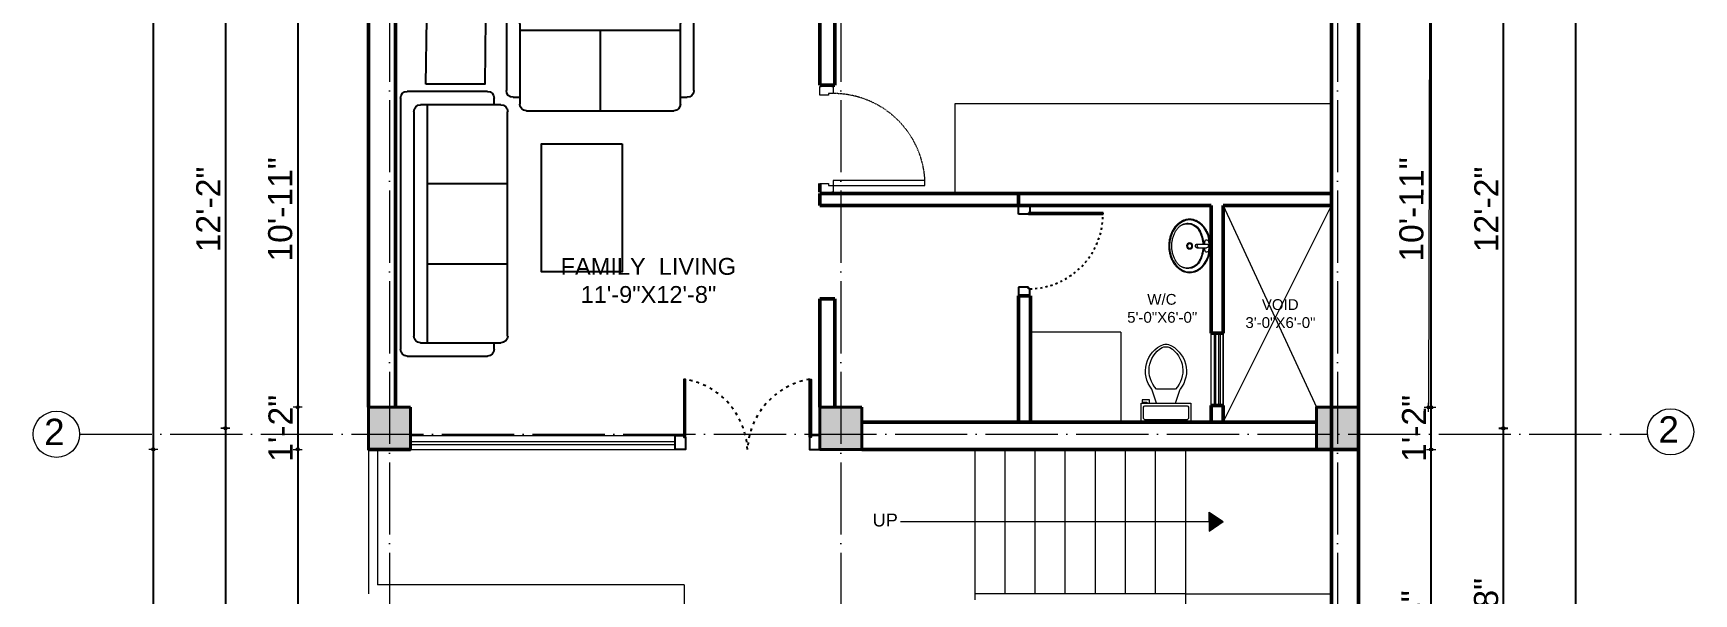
# Model space of a CAD drawing. Header units: inches. Extents: x -71 to 2682309, y -3332 to 801571.
# Drawn here: x 2652204 to 2652755, y 787528 to 787714 of the extents above; entities that cross this region are included whole.
import ezdxf

# ---------------------------------------------------------------- set-up
doc = ezdxf.new("R2010")
doc.units = ezdxf.units.IN
doc.header["$MEASUREMENT"] = 0
doc.header["$PDMODE"] = 99
for name, pattern in [('ACAD_ISO02W100', [15, 12, -3]), ('ACAD_ISO03W100', [30, 12, -18]), ('ACAD_ISO04W100', [30, 24, -3, 0, -3])]:
    doc.linetypes.add(name, pattern=pattern)
for name, color, linetype, lineweight in [('CENTER  LINE RA', 10, 'ACAD_ISO04W100', 18), ('CONC. OUTLINE RA', 150, 'Continuous', 40), ('DIM RA', 4, 'Continuous', 15), ('door', 170, 'Continuous', 25), ('DOOR-WIN RA', 3, 'Continuous', 20), ('dw', 104, 'Continuous', 18), ('ELE1 RA', 1, 'Continuous', 30), ('FIXTURES', 23, 'Continuous', 9), ('Furniture', 22, 'Continuous', 13), ('HAT', 253, 'Continuous', 13), ('Hatch', 254, 'Continuous', 9), ('HATCH RA', 8, 'Continuous', 9), ('STAIR PLAN AND ELEV RA', 124, 'Continuous', 20), ('TEXT RA', 254, 'Continuous', 20), ('WALL RA', 42, 'Continuous', 50)]:
    doc.layers.add(name, color=color, linetype=linetype, lineweight=lineweight)
for name, color, linetype in [('HACTH', 7, 'Continuous'), ('lettring', 7, 'Continuous'), ('THIETBI', 8, 'Continuous')]:
    doc.layers.add(name, color=color, linetype=linetype)
doc.styles.add('DIM 8', font='arial.ttf', dxfattribs={"height": 8})
doc.styles.get("Standard").update_dxf_attribs({"font": 'arial.ttf'})
doc.dimstyles.new('Copy of DIM 8', dxfattribs={"dimtxt": 8, "dimasz": 1, "dimexe": 6, "dimexo": 18, "dimgap": 1.6875, "dimtad": 1, "dimdec": 0, "dimzin": 3, "dimdsep": 46, "dimlunit": 4, "dimtxsty": 'DIM 8', "dimblk": 'dot 2', "dimcen": 0.09375, "dimse1": 1, "dimse2": 1, "dimclrd": 1, "dimclre": 1, "dimclrt": 256, "dimadec": 0, "dimazin": 0, "dimtfac": 0.75, "dimtdec": 0, "dimtix": 1, "dimtmove": 1, "dimatfit": 3, "dimldrblk": 'DOT', "dimfxl": 1, "dimtolj": 1, "dimtzin": 0, "dimlwd": 9, "dimlwe": 9, "dimarcsym": 0})

# ---------------------------------------------------------------- blocks, each defined once
blk = doc.blocks.new('COLUMN')
at = {"layer": 'HACTH', "lineweight": 30, "transparency": 33554541}
h = blk.add_hatch(color=256, dxfattribs=at)
h.dxf.hatch_style = 1
h.paths.add_polyline_path([(2659104.19, 784576.38), (2659090.19, 784576.38), (2659090.19, 784562.38), (2659104.19, 784562.38)])
at = {"layer": 'CONC. OUTLINE RA'}
blk.add_lwpolyline([(2659090.19, 784576.38), (2659104.19, 784576.38), (2659104.19, 784562.38), (2659090.19, 784562.38)], close=True, dxfattribs=at)
blk = doc.blocks.new('asdadas')
at = {"layer": 'door'}
for points in [[(-15507.35, 29030.58), (-15507.34, 29047.44), (-15507.84, 29047.44), (-15507.85, 29031.08)], [(-15471.35, 29030.58), (-15471.36, 29047.44), (-15470.86, 29047.44), (-15470.85, 29031.08)]]:
    blk.add_lwpolyline(points, dxfattribs=at)
for points in [[(-15510.35, 29027.08), (-15510.35, 29031.08), (-15507.85, 29031.08), (-15507.85, 29030.58), (-15507.35, 29030.58), (-15507.35, 29027.08)], [(-15468.35, 29027.08), (-15468.35, 29031.08), (-15470.85, 29031.08), (-15470.85, 29030.58), (-15471.35, 29030.58), (-15471.35, 29027.08)]]:
    blk.add_lwpolyline(points, close=True, dxfattribs=at)
at = {"layer": 'door', "linetype": 'ACAD_ISO03W100', "ltscale": 0.07}
for centre, start, end in [((-15511.1, 29025.99), 2.8678, 80.0616), ((-15467.6, 29025.99), 99.9384, 177.1322)]:
    blk.add_arc(centre, 21.78, start, end, dxfattribs=at)
blk = doc.blocks.new('d3')
at = {"layer": 'door'}
for p, q in [((2650907.25, 787542.3), (2650907.24, 787513.15)), ((2650907.82, 787542.3), (2650907.25, 787542.3)), ((2650907.81, 787512.58), (2650907.82, 787542.3)), ((2650904.38, 787508.58), (2650904.38, 787513.15)), ((2650904.38, 787513.15), (2650907.24, 787513.15)), ((2650907.24, 787513.15), (2650907.24, 787512.58)), ((2650907.24, 787512.58), (2650907.81, 787512.58)), ((2650907.81, 787512.58), (2650907.81, 787508.58)), ((2650937.52, 787512.58), (2650936.95, 787512.58)), ((2650936.95, 787512.58), (2650936.95, 787508.58)), ((2650940.38, 787513.15), (2650937.52, 787513.15)), ((2650937.52, 787513.15), (2650937.52, 787512.58)), ((2650940.38, 787508.58), (2650940.38, 787513.15)), ((2650907.81, 787508.58), (2650904.38, 787508.58)), ((2650936.95, 787508.58), (2650940.38, 787508.58))]:
    blk.add_line(p, q, dxfattribs=at)
at = {"layer": 'door', "linetype": 'ACAD_ISO03W100', "ltscale": 0.07}
blk.add_arc((2650907.81, 787512.57), 29.72, 1.11555, 89.97483, dxfattribs=at)
blk = doc.blocks.new('*U10')
at = {"color": 44}
for p, q in [((-0.41, -5.9, -10.38), (-0.41, -2.12, -10.38)), ((-0.31, -5.52, -10.38), (-0.41, -2.14, -10.38)), ((-0.41, -5.9, -10.38), (-0.41, -5.9, -10.38)), ((1.01, -5.52, -10.38), (1.11, -2.14, -10.38)), ((1.11, -5.9, -10.38), (1.11, -2.12, -10.38)), ((1.11, -5.9, -10.38), (1.11, -5.9, -10.38)), ((1.11, -5.9, -10.38), (1.11, -5.9, -10.38))]:
    blk.add_line(p, q, dxfattribs=at)
for radius in [1.21, 0.908]:
    blk.add_circle((0.35, -8.96, -10.38), radius, dxfattribs=at)
at = {"color": 161}
for centre, radius, start, end in [((-3.42, -9.63, -10.38), 5.33, 114.82292, 212.01848), ((-3.21, -9.87, -10.38), 5.33, 128.55055, 212.01848), ((4.16, -9.6, -10.38), 5.29, 322.8931, 65.40236), ((3.91, -9.87, -10.38), 5.33, 326.74782, 51.4515)]:
    blk.add_arc(centre, radius, start, end, dxfattribs=at)
at = {"color": 44}
for centre, start, end in [((-1.41, -2.12, -10.38), 87.44056, 256.48029), ((0.35, -2.12, -10.38), 358.28901, 181.71099), ((0.35, -5.9, -10.38), 180, 0), ((0.35, -5.14, -10.38), 210, 330), ((2.11, -2.12, -10.38), 283.51971, 92.55944)]:
    blk.add_arc(centre, 0.757, start, end, dxfattribs=at)
at = {"color": 130}
blk.add_ellipse((0.35, -8.96, -10.38), major_axis=(-10.42, 0), ratio=0.772596, dxfattribs=at)
at = {"color": 161}
for start_param, end_param in [(4.785065, 5.326358), (4.09842, 4.639713)]:
    blk.add_ellipse((0.35, -11.38, -10.38), major_axis=(-10.42, 0), ratio=0.772596, start_param=start_param, end_param=end_param, dxfattribs=at)
at = {"color": 44, "extrusion": (0, 0, -1)}
for start_param, end_param in [(4.782638, 4.899232), (4.525546, 4.64214)]:
    blk.add_ellipse((0.35, 5.06, -10.38), major_axis=(-10.42, 0), ratio=0.772596, start_param=start_param, end_param=end_param, dxfattribs=at)
at = {"color": 44}
blk.add_ellipse((0.35, -9.3, -10.38), major_axis=(-10.42, 0), ratio=0.772596, start_param=4.546083, end_param=4.878695, dxfattribs=at)
at = {"color": 5}
blk.add_open_spline([(-10.38, -8.96, -10.38), (-10.38, -9.22, -10.38), (-10.36, -9.49, -10.38), (-10.28, -10.16, -10.38), (-10.19, -10.56, -10.38), (-9.94, -11.36, -10.38), (-9.78, -11.74, -10.38), (-9.38, -12.5, -10.38), (-9.15, -12.86, -10.38), (-8.62, -13.56, -10.38), (-8.32, -13.89, -10.38), (-7.67, -14.52, -10.38), (-7.32, -14.82, -10.38), (-6.56, -15.37, -10.38), (-6.15, -15.62, -10.38), (-5.3, -16.08, -10.38), (-4.85, -16.28, -10.38), (-3.92, -16.63, -10.38), (-3.44, -16.79, -10.38), (-2.46, -17.03, -10.38), (-1.96, -17.13, -10.38), (-0.94, -17.26, -10.38), (-0.43, -17.3, -10.38), (0.61, -17.32, -10.38), (1.12, -17.3, -10.38), (2.15, -17.21, -10.38), (2.65, -17.13, -10.38), (3.65, -16.92, -10.38), (4.14, -16.79, -10.38), (5.09, -16.47, -10.38), (5.55, -16.28, -10.38), (6.43, -15.86, -10.38), (6.85, -15.62, -10.38), (7.64, -15.1, -10.38), (8.01, -14.82, -10.38), (8.7, -14.22, -10.38), (9.02, -13.9, -10.38), (9.59, -13.22, -10.38), (9.85, -12.87, -10.38), (10.29, -12.13, -10.38), (10.48, -11.75, -10.38), (10.78, -10.97, -10.38), (10.89, -10.57, -10.38), (11.04, -9.76, -10.38), (11.08, -9.35, -10.38), (11.08, -8.53, -10.38), (11.04, -8.12, -10.38), (10.88, -7.32, -10.38), (10.77, -6.92, -10.38), (10.46, -6.14, -10.38), (10.27, -5.76, -10.38), (9.83, -5.02, -10.38), (9.57, -4.67, -10.38), (9, -3.99, -10.38), (8.68, -3.67, -10.38), (7.98, -3.07, -10.38), (7.61, -2.79, -10.38), (6.81, -2.27, -10.38), (6.39, -2.04, -10.38), (5.51, -1.62, -10.38), (5.05, -1.43, -10.38), (4.1, -1.12, -10.38), (3.61, -0.99, -10.38), (2.61, -0.78, -10.38), (2.1, -0.7, -10.38), (1.08, -0.61, -10.38), (0.56, -0.59, -10.38), (-0.47, -0.62, -10.38), (-0.98, -0.66, -10.38), (-2, -0.79, -10.38), (-2.5, -0.89, -10.38), (-3.48, -1.14, -10.38), (-3.96, -1.3, -10.38), (-4.89, -1.65, -10.38), (-5.33, -1.86, -10.38), (-6.18, -2.32, -10.38), (-6.59, -2.57, -10.38), (-7.35, -3.12, -10.38), (-7.7, -3.42, -10.38), (-8.35, -4.05, -10.38), (-8.64, -4.38, -10.38), (-9.17, -5.08, -10.38), (-9.4, -5.45, -10.38), (-9.79, -6.2, -10.38), (-9.95, -6.59, -10.38), (-10.2, -7.39, -10.38), (-10.28, -7.79, -10.38), (-10.36, -8.45, -10.38), (-10.38, -8.7, -10.38), (-10.38, -8.96, -10.38)], degree=3, knots=[0, 0, 0, 0, 0.094207, 0.094207, 0.239418, 0.239418, 0.384628, 0.384628, 0.529839, 0.529839, 0.67505, 0.67505, 0.82026, 0.82026, 0.965471, 0.965471, 1.110681, 1.110681, 1.255892, 1.255892, 1.401103, 1.401103, 1.546313, 1.546313, 1.691524, 1.691524, 1.836735, 1.836735, 1.981945, 1.981945, 2.127156, 2.127156, 2.272367, 2.272367, 2.417577, 2.417577, 2.562788, 2.562788, 2.707999, 2.707999, 2.853209, 2.853209, 2.99842, 2.99842, 3.143631, 3.143631, 3.288841, 3.288841, 3.434052, 3.434052, 3.579262, 3.579262, 3.724473, 3.724473, 3.869684, 3.869684, 4.014894, 4.014894, 4.160105, 4.160105, 4.305316, 4.305316, 4.450526, 4.450526, 4.595737, 4.595737, 4.740948, 4.740948, 4.886158, 4.886158, 5.031369, 5.031369, 5.17658, 5.17658, 5.32179, 5.32179, 5.467001, 5.467001, 5.612212, 5.612212, 5.757422, 5.757422, 5.902633, 5.902633, 6.047843, 6.047843, 6.193054, 6.193054, 6.283185, 6.283185, 6.283185, 6.283185], dxfattribs=at)
at = {"color": 161}
for points, knots in [([(-0.41, -3.65, -10.38), (-0.84, -3.68, -10.38), (-1.26, -3.72, -10.38), (-2.2, -3.87, -10.38), (-2.7, -3.98, -10.38), (-3.68, -4.26, -10.38), (-4.15, -4.43, -10.38), (-5.06, -4.82, -10.38), (-5.5, -5.04, -10.38), (-6.12, -5.42, -10.38), (-6.33, -5.56, -10.38), (-6.53, -5.7, -10.38)], [4.7867387, 4.7867387, 4.7867387, 4.7867387, 4.9133806, 4.9133806, 5.0672044, 5.0672044, 5.2210282, 5.2210282, 5.3748519, 5.3748519, 5.456533, 5.456533, 5.456533, 5.456533]), ([(7.24, -5.7, -10.38), (7.18, -5.66, -10.38), (7.13, -5.62, -10.38), (6.68, -5.32, -10.38), (6.26, -5.08, -10.38), (5.39, -4.65, -10.38), (4.93, -4.46, -10.38), (3.97, -4.13, -10.38), (3.48, -4, -10.38), (2.47, -3.79, -10.38), (1.95, -3.72, -10.38), (1.33, -3.67, -10.38), (1.22, -3.66, -10.38), (1.11, -3.65, -10.38)], [3.9682662, 3.9682662, 3.9682662, 3.9682662, 3.9904379, 3.9904379, 4.1442617, 4.1442617, 4.2980855, 4.2980855, 4.4519092, 4.4519092, 4.605733, 4.605733, 4.6380393, 4.6380393, 4.6380393, 4.6380393]), ([(-7.94, -12.46, -10.38), (-7.84, -12.59, -10.38), (-7.73, -12.72, -10.38), (-7.35, -13.17, -10.38), (-7.04, -13.47, -10.38), (-6.35, -14.03, -10.38), (-5.98, -14.3, -10.38), (-5.18, -14.78, -10.38), (-4.75, -14.99, -10.38), (-3.86, -15.37, -10.38), (-3.39, -15.54, -10.38), (-2.42, -15.8, -10.38), (-1.92, -15.91, -10.38), (-0.9, -16.05, -10.38), (-0.39, -16.09, -10.38), (0.64, -16.11, -10.38), (1.16, -16.09, -10.38), (2.19, -15.98, -10.38), (2.69, -15.89, -10.38), (3.68, -15.66, -10.38), (4.16, -15.51, -10.38), (5.08, -15.17, -10.38), (5.52, -14.96, -10.38), (6.35, -14.51, -10.38), (6.74, -14.26, -10.38), (7.45, -13.72, -10.38), (7.78, -13.43, -10.38), (8.18, -13.01, -10.38), (8.28, -12.9, -10.38), (8.37, -12.79, -10.38)], [6.809687, 6.809687, 6.809687, 6.809687, 6.873941, 6.873941, 7.033467, 7.033467, 7.192993, 7.192993, 7.352519, 7.352519, 7.512044, 7.512044, 7.67157, 7.67157, 7.831096, 7.831096, 7.990622, 7.990622, 8.150148, 8.150148, 8.309673, 8.309673, 8.469199, 8.469199, 8.628725, 8.628725, 8.788251, 8.788251, 8.84358, 8.84358, 8.84358, 8.84358])]:
    blk.add_open_spline(points, degree=3, knots=knots, dxfattribs=at)
blk = doc.blocks.new('Toilet - top')
for p, q in [((9.5, -6), (9.5, -2)), ((-10, -8.5), (-8, -8.5)), ((-10, -9.5), (-10, -8.5)), ((-7, -9.5), (-10, -9.5)), ((-8, -8.5), (-8, -8)), ((-7, -8), (-7, -9.5)), ((-4, -8), (-6, -14)), ((4, -14), (-4, -14)), ((4, -8), (6, -14))]:
    blk.add_line(p, q)
blk.add_lwpolyline([(10.5, -8), (10.5, 0), (-10.5, 0), (-10.5, -8)], close=True)
for points in [[(-9.5, -2), (-9.5, -6)], [(8.5, -1), (-8.5, -1)], [(-8.5, -7), (8.5, -7)]]:
    blk.add_lwpolyline(points)
for centre, radius, start, end in [((-8.62, -1.88), 0.884, 81.8699, 188.1301), ((-8.62, -6.12), 0.884, 171.8699, 278.1301), ((8.62, -1.88), 0.884, 351.8699, 98.1301), ((8.62, -6.12), 0.884, 261.8699, 8.1301), ((3.52, -21.58), 12.17, 141.46911, 247.97143), ((4.2, -21.82), 11.33, 136.36773, 238.94682), ((-3.52, -21.58), 12.17, 292.02843, 38.53071), ((-4.2, -21.82), 11.33, 301.05301, 43.63209), ((0, -27.88), 4, 245.73182, 294.26817), ((0, -29), 4, 254.86053, 285.13947)]:
    blk.add_arc(centre, radius, start, end)
blk = doc.blocks.new('A$C4D517B0C')
at = {"layer": 'Furniture'}
for points in [[(-4.34, 4.43), (-2.75, 4.43), (-2.75, 34.9), (-4.34, 34.9)], [(-36, 4), (-35.57, 4), (-35.57, 4.43), (-33.25, 4.43), (-33.25, 2.84), (-32.67, 2.84), (-32.67, -0.05), (-35.57, -0.05), (-35.57, 0.39), (-36, 0.39)], [(-3.33, 2.84), (-2.75, 2.84), (-2.75, 4.43), (-0.43, 4.43), (-0.43, 4), (0, 4), (0, 0.39), (-0.43, 0.39), (-0.43, -0.05), (-3.33, -0.05)]]:
    blk.add_lwpolyline(points, close=True, dxfattribs=at)
at = {"layer": 'Hatch', "linetype": 'ACAD_ISO03W100', "ltscale": 0.001}
blk.add_arc((-2.75, 4.43), 30.51, 92.9881, 180, dxfattribs=at)
blk = doc.blocks.new('ghe 1600')
for p, q in [((-778.75, 166.875), (-778.75, 834.375)), ((-723.125, 890), (723.125, 890)), ((778.75, 834.375), (778.75, 166.875)), ((-667.5, 55.625), (-667.5, 723.125)), ((-611.875, 778.75), (611.875, 778.75)), ((667.5, 723.125), (667.5, 55.625)), ((-667.5, 667.5), (667.5, 667.5)), ((0, 667.5), (0, 0)), ((-667.5, 111.25), (-723.125, 111.25)), ((611.875, 0), (-611.875, 0)), ((723.125, 111.25), (667.5, 111.25))]:
    blk.add_line(p, q)
for centre, start, end in [((-723.125, 834.375), 90, 180), ((723.125, 834.375), 0, 90), ((-611.875, 723.125), 90, 180), ((611.875, 723.125), 0, 90), ((-723.125, 166.875), 180, 270), ((723.125, 166.875), 270, 0), ((-611.875, 55.625), 180, 270), ((611.875, 55.625), 270, 0)]:
    blk.add_arc(centre, 55.625, start, end)
blk = doc.blocks.new('sofa 2200')
for p, q in [((-2017, 874), (72, 874)), ((-2072, 151), (-2072, 818)), ((-1961, 39), (-1961, 707)), ((-1906, 762), (-39, 762)), ((16, 707), (16, 39)), ((128, 818), (128, 151)), ((-1961, 651), (16, 651)), ((-1306, 651), (-1306, -16)), ((-639, 651), (-639, -16)), ((-1961, 95), (-2017, 95)), ((72, 95), (16, 95)), ((-39, -16), (-1906, -16))]:
    blk.add_line(p, q)
for centre, start, end in [((-2017, 818), 90, 180), ((72, 818), 0, 90), ((-1906, 707), 90, 180), ((-39, 707), 0, 90), ((-2017, 151), 180, 270), ((72, 151), 270, 0), ((-1906, 39), 180, 270), ((-39, 39), 270, 0)]:
    blk.add_arc(centre, 55.6, start, end)
blk = doc.blocks.new('dot1')
at = {"layer": 'Hatch'}
h = blk.add_hatch(color=256, dxfattribs=at)
edge = h.paths.add_edge_path()
edge.add_arc((0, 0), 1, 0, 360)
for p, q in [((3, 0), (-3, 0)), ((0, 3), (0, -3))]:
    blk.add_line(p, q, dxfattribs=at)
blk.add_circle((0, 0), 1, dxfattribs=at)
blk = doc.blocks.new('dot 2')
at = {"layer": 'Hatch', "xscale": 0.5, "yscale": 0.5, "zscale": 0.5}
blk.add_blockref('dot1', (0, 0), dxfattribs=at)
blk = doc.blocks.new('*D203')
at = {"layer": 'Defpoints', "color": 0, "transparency": 16777216}
for p in [(2652315.32, 787721.27), (2652291.49, 787589.77), (2652315.44, 787589.77)]:
    blk.add_point(p, dxfattribs=at)
at = {"layer": 'lettring', "color": 1, "lineweight": 9, "transparency": 16777216}
blk.add_line((2652291.49, 787720.27), (2652291.49, 787590.77), dxfattribs=at)
for p, rotation in [((2652291.49, 787721.27), 90), ((2652291.49, 787589.77), 270)]:
    blk.add_blockref('dot 2', p, dxfattribs=dict(at, rotation=rotation))
at = {"layer": 'lettring', "transparency": 16777216, "insert": (2652285.72, 787655.52), "char_height": 8, "attachment_point": 5, "rotation": 90, "style": 'DIM 8'}
blk.add_mtext('\\A1;10\'-11"', dxfattribs=at)
blk = doc.blocks.new('_Dot')
at = {"color": 0, "linetype": 'ByBlock', "lineweight": -2}
blk.add_line((-0.5, 0), (-1, 0), dxfattribs=at)
at = {"color": 0, "linetype": 'ByBlock', "const_width": 0.5}
blk.add_lwpolyline([(-0.25, 0, 1), (0.25, 0, 1)], format="xyb", close=True, dxfattribs=at)
blk = doc.blocks.new('*D204')
at = {"layer": 'Defpoints', "color": 0, "transparency": 16777216}
for p in [(2652315.44, 787589.77), (2652291.49, 787575.77), (2652314.98, 787575.77)]:
    blk.add_point(p, dxfattribs=at)
at = {"layer": 'lettring', "color": 1, "lineweight": 9, "transparency": 16777216}
for p, q in [((2652291.49, 787590.77), (2652291.49, 787591.77)), ((2652291.49, 787589.77), (2652291.49, 787575.77)), ((2652291.49, 787574.77), (2652291.49, 787573.77))]:
    blk.add_line(p, q, dxfattribs=at)
for p, rotation in [((2652291.49, 787589.77), 270), ((2652291.49, 787575.77), 90)]:
    blk.add_blockref('dot 2', p, dxfattribs=dict(at, rotation=rotation))
at = {"layer": 'lettring', "transparency": 16777216, "insert": (2652285.78, 787582.77), "char_height": 8, "attachment_point": 5, "rotation": 90, "style": 'DIM 8'}
blk.add_mtext('\\A1;1\'-2"', dxfattribs=at)
blk = doc.blocks.new('*D187')
at = {"layer": 'Defpoints', "color": 0, "transparency": 16777216}
for p in [(2652322.01, 787728.27), (2652267.49, 787582.77), (2652322.01, 787582.77)]:
    blk.add_point(p, dxfattribs=at)
at = {"layer": 'lettring', "color": 1, "lineweight": 9, "transparency": 16777216}
blk.add_line((2652267.49, 787727.27), (2652267.49, 787583.77), dxfattribs=at)
for p, rotation in [((2652267.49, 787728.27), 90), ((2652267.49, 787582.77), 270)]:
    blk.add_blockref('dot 2', p, dxfattribs=dict(at, rotation=rotation))
at = {"layer": 'lettring', "transparency": 16777216, "insert": (2652261.78, 787655.52), "char_height": 8, "attachment_point": 5, "rotation": 90, "style": 'DIM 8'}
blk.add_mtext('\\A1;12\'-2"', dxfattribs=at)
blk = doc.blocks.new('*D199')
at = {"layer": 'Defpoints', "color": 0, "transparency": 16777216}
for p in [(2652322.01, 787582.77), (2652267.49, 787435.6), (2652471.91, 787435.6)]:
    blk.add_point(p, dxfattribs=at)
at = {"layer": 'lettring', "color": 1, "lineweight": 9, "transparency": 16777216}
blk.add_line((2652267.49, 787581.77), (2652267.49, 787436.6), dxfattribs=at)
for p, rotation in [((2652267.49, 787582.77), 90), ((2652267.49, 787435.6), 270)]:
    blk.add_blockref('dot 2', p, dxfattribs=dict(at, rotation=rotation))
at = {"layer": 'lettring', "transparency": 16777216, "insert": (2652261.71, 787509.18), "char_height": 8, "attachment_point": 5, "rotation": 90, "style": 'DIM 8'}
blk.add_mtext('\\A1;12\'-3"', dxfattribs=at)
blk = doc.blocks.new('*D200')
at = {"layer": 'Defpoints', "color": 0, "transparency": 16777216}
for p in [(2652243.49, 788034.27), (2652315.01, 788034.27), (2652315.44, 787575.77)]:
    blk.add_point(p, dxfattribs=at)
at = {"layer": 'lettring', "color": 1, "lineweight": 9, "transparency": 16777216}
blk.add_line((2652243.49, 787576.77), (2652243.49, 788033.27), dxfattribs=at)
for p, rotation in [((2652243.49, 788034.27), 90), ((2652243.49, 787575.77), 270)]:
    blk.add_blockref('dot 2', p, dxfattribs=dict(at, rotation=rotation))
at = {"layer": 'lettring', "transparency": 16777216, "insert": (2652237.71, 787805.02), "char_height": 8, "attachment_point": 5, "rotation": 90, "style": 'DIM 8'}
blk.add_mtext('\\A1;38\'-3"', dxfattribs=at)
blk = doc.blocks.new('*D211')
at = {"layer": 'Defpoints', "color": 0, "transparency": 16777216}
for p in [(2652643.91, 787721.27), (2652643.91, 787589.77), (2652667.16, 787589.72)]:
    blk.add_point(p, dxfattribs=at)
at = {"layer": 'lettring', "color": 1, "lineweight": 9, "transparency": 16777216}
blk.add_line((2652667.41, 787720.22), (2652667.16, 787590.72), dxfattribs=at)
for p, rotation in [((2652667.41, 787721.22), 89.88930114168615), ((2652667.16, 787589.72), 269.8893011416861)]:
    blk.add_blockref('dot 2', p, dxfattribs=dict(at, rotation=rotation))
at = {"layer": 'lettring', "transparency": 16777216, "insert": (2652661.51, 787655.48), "char_height": 8, "attachment_point": 5, "rotation": 89.8893, "style": 'DIM 8'}
blk.add_mtext('\\A1;10\'-11"', dxfattribs=at)
blk = doc.blocks.new('*D192')
at = {"layer": 'Defpoints', "color": 0, "transparency": 16777216}
for p in [(2652644.8, 787589.77), (2652644.8, 787575.77), (2652668.01, 787575.72)]:
    blk.add_point(p, dxfattribs=at)
at = {"layer": 'lettring', "color": 1, "lineweight": 9, "transparency": 16777216}
for p, q in [((2652668.04, 787590.72), (2652668.05, 787591.72)), ((2652668.04, 787589.72), (2652668.01, 787575.72)), ((2652668.01, 787574.72), (2652668.01, 787573.72))]:
    blk.add_line(p, q, dxfattribs=at)
for p, rotation in [((2652668.04, 787589.72), 269.8893011416861), ((2652668.01, 787575.72), 89.88930114168616)]:
    blk.add_blockref('dot 2', p, dxfattribs=dict(at, rotation=rotation))
at = {"layer": 'lettring', "transparency": 16777216, "insert": (2652662.32, 787582.73), "char_height": 8, "attachment_point": 5, "rotation": 89.8893, "style": 'DIM 8'}
blk.add_mtext('\\A1;1\'-2"', dxfattribs=at)
blk = doc.blocks.new('*D193')
at = {"layer": 'Defpoints', "color": 0, "transparency": 16777216}
for p in [(2652645.02, 787575.76), (2652645.02, 787459.89), (2652667.79, 787459.85)]:
    blk.add_point(p, dxfattribs=at)
at = {"layer": 'lettring', "color": 1, "lineweight": 9, "transparency": 16777216}
blk.add_line((2652668.01, 787574.72), (2652667.79, 787460.85), dxfattribs=at)
for p, rotation in [((2652668.01, 787575.72), 89.88930114168615), ((2652667.79, 787459.85), 269.8893011416861)]:
    blk.add_blockref('dot 2', p, dxfattribs=dict(at, rotation=rotation))
at = {"layer": 'lettring', "transparency": 16777216, "insert": (2652662.13, 787517.8), "char_height": 8, "attachment_point": 5, "rotation": 89.8893, "style": 'DIM 8'}
blk.add_mtext('\\A1;9\'-8"', dxfattribs=at)
blk = doc.blocks.new('*D216')
at = {"layer": 'Defpoints', "color": 0, "transparency": 16777216}
for p in [(2652643.8, 788034.24), (2652643.7, 787447.89), (2652716.01, 787447.89)]:
    blk.add_point(p, dxfattribs=at)
at = {"layer": 'lettring', "color": 1, "lineweight": 9, "transparency": 16777216}
blk.add_line((2652716.01, 788033.24), (2652716.01, 787448.89), dxfattribs=at)
for p, rotation in [((2652716.01, 788034.24), 90), ((2652716.01, 787447.89), 270)]:
    blk.add_blockref('dot 2', p, dxfattribs=dict(at, rotation=rotation))
at = {"layer": 'lettring', "transparency": 16777216, "insert": (2652710.24, 787741.06), "char_height": 8, "attachment_point": 5, "rotation": 90, "style": 'DIM 8'}
blk.add_mtext('\\A1;48\'-10"', dxfattribs=at)
blk = doc.blocks.new('GRID')
at = {"layer": 'CENTER  LINE RA'}
for p, q in [((2650392.13, 788203.56), (2650392.13, 787311.89)), ((2650542.03, 788203.56), (2650542.03, 787311.89)), ((2650707.03, 788203.56), (2650707.03, 787311.89)), ((2650289.13, 787580.77), (2650810.03, 787580.77))]:
    blk.add_line(p, q, dxfattribs=at)
at = {"layer": 'DOOR-WIN RA'}
for centre in [(2650281.44, 787580.77), (2650817.68, 787581.59)]:
    blk.add_circle(centre, 7.69, dxfattribs=at)
at = {"layer": 'TEXT RA', "char_height": 8.76, "attachment_point": 1}
for insert in [(2650277.39, 787585.95), (2650813.62, 787586.77)]:
    blk.add_mtext_dynamic_manual_height_columns('2', width=8.7644, gutter_width=43.82, heights=[0], dxfattribs=dict(at, insert=insert))

msp = doc.modelspace()

# ---------------------------------------------------------------- hatches: boundary and pattern name
at = {"layer": 'HATCH RA', "transparency": 33554687}
h = msp.add_hatch(color=256, dxfattribs=at)
h.dxf.hatch_style = 1
h.paths.add_polyline_path([(2652598.88, 787551.77), (2652594.25, 787548.63), (2652594.25, 787551.77), (2652594.25, 787554.91)])
h = msp.add_hatch(color=256, dxfattribs=at)
h.dxf.hatch_style = 1
h.paths.add_polyline_path([(2652598.88, 787551.77), (2652594.25, 787554.91), (2652594.25, 787551.77), (2652594.25, 787548.63)])

# ---------------------------------------------------------------- linework, layer by layer
at = {"linetype": 'ACAD_ISO02W100'}
msp.add_line((2652643.91, 787575.77), (2652629.91, 787575.77), dxfattribs=at)
at = {"layer": 'Defpoints'}
for points in [[(2652243.49, 787339.47), (2652716.01, 787373.9), (2652716.01, 788176.27), (2652243.49, 788176.27)], [(2652267.49, 787363.47), (2652692.01, 787397.9), (2652692.01, 788152.27), (2652267.49, 788152.27)], [(2652291.49, 787387.47), (2652668.01, 787421.9), (2652668.01, 788128.27), (2652291.49, 788128.27)]]:
    msp.add_lwpolyline(points, close=True, dxfattribs=at)
at = {"layer": 'DIM RA'}
for p, q in [((2652594.91, 787590.38), (2652594.91, 787614.38)), ((2652596.41, 787614.38), (2652596.41, 787590.38)), ((2652597.41, 787614.38), (2652597.41, 787590.38)), ((2652598.91, 787614.38), (2652598.91, 787590.38))]:
    msp.add_line(p, q, dxfattribs=at)
at = {"layer": 'DOOR-WIN RA'}
for p, q in [((2652594.91, 787590.38), (2652594.91, 787614.38)), ((2652595.91, 787614.38), (2652595.91, 787590.38)), ((2652597.91, 787614.38), (2652597.91, 787590.38)), ((2652598.91, 787590.38), (2652598.91, 787614.38)), ((2652328.98, 787580.34), (2652416.91, 787580.34)), ((2652328.98, 787578.43), (2652416.91, 787578.43)), ((2652328.98, 787577.38), (2652416.91, 787577.38)), ((2652328.98, 787575.77), (2652416.91, 787575.77))]:
    msp.add_line(p, q, dxfattribs=at)
at = {"layer": 'Furniture'}
for p, q in [((2652509.93, 787660.77), (2652509.93, 787690.77)), ((2652509.93, 787690.77), (2652634.91, 787690.77))]:
    msp.add_line(p, q, dxfattribs=at)
at = {"layer": 'HATCH RA'}
for p, q in [((2652598.91, 787584.77), (2652634.91, 787656.77)), ((2652598.91, 787656.77), (2652629.91, 787589.77)), ((2652564.91, 787614.77), (2652534.91, 787614.77)), ((2652564.91, 787614.77), (2652564.91, 787584.77)), ((2652643.94, 787602.77), (2652643.91, 787602.77)), ((2652594.25, 787551.77), (2652594.25, 787554.91)), ((2652594.25, 787554.91), (2652598.88, 787551.77)), ((2652594.25, 787551.77), (2652594.25, 787554.91)), ((2652594.25, 787554.91), (2652598.88, 787551.77)), ((2652491.69, 787551.77), (2652594.25, 787551.77)), ((2652594.25, 787551.77), (2652594.25, 787548.63)), ((2652594.25, 787548.63), (2652598.88, 787551.77)), ((2652594.25, 787551.77), (2652594.25, 787548.63)), ((2652594.25, 787548.63), (2652598.88, 787551.77))]:
    msp.add_line(p, q, dxfattribs=at)
at = {"layer": 'STAIR PLAN AND ELEV RA'}
for p, q in [((2652314.98, 787575.77), (2652314.98, 787527.77)), ((2652317.98, 787575.77), (2652317.98, 787530.77)), ((2652502.91, 787575.77), (2652634.91, 787575.77)), ((2652512.91, 787575.77), (2652634.91, 787575.77)), ((2652516.48, 787525.77), (2652516.48, 787575.77)), ((2652526.48, 787527.77), (2652526.48, 787575.77)), ((2652536.48, 787527.77), (2652536.48, 787575.77)), ((2652546.48, 787527.77), (2652546.48, 787575.77)), ((2652556.48, 787527.77), (2652556.48, 787575.77)), ((2652566.48, 787527.77), (2652566.48, 787575.77)), ((2652576.48, 787527.77), (2652576.48, 787575.77)), ((2652586.48, 787497.77), (2652586.48, 787575.77)), ((2652634.91, 787575.77), (2652634.91, 787533.77)), ((2652634.91, 787454), (2652634.91, 787567.77)), ((2652419.91, 787530.77), (2652317.98, 787530.77)), ((2652419.91, 787530.77), (2652419.91, 787425.43)), ((2652586.48, 787527.77), (2652516.48, 787527.77)), ((2652586.48, 787527.77), (2652634.91, 787527.77))]:
    msp.add_line(p, q, dxfattribs=at)
at = {"layer": 'THIETBI'}
for points in [[(2652334.1, 787697.1), (2652334.39, 787718.91), (2652353.9, 787718.91), (2652353.61, 787697.1)], [(2652399.22, 787677.32), (2652399.22, 787634.73), (2652372.47, 787634.73), (2652372.47, 787677.32)]]:
    msp.add_lwpolyline(points, close=True, dxfattribs=at)
at = {"layer": 'WALL RA'}
for p, q in [((2652643.91, 788030.24), (2652643.91, 787551.74)), ((2652464.91, 787696.77), (2652464.91, 787738.27)), ((2652314.98, 787589.77), (2652314.98, 787728.27)), ((2652323.98, 787589.77), (2652323.98, 787721.27)), ((2652469.91, 787696.77), (2652469.91, 787721.27)), ((2652634.91, 787721.27), (2652634.91, 787565.74)), ((2652464.91, 787696.77), (2652469.91, 787696.77)), ((2652464.91, 787661.2), (2652464.91, 787664.09)), ((2652530.91, 787660.77), (2652464.91, 787660.77)), ((2652464.91, 787660.77), (2652464.91, 787656.77)), ((2652634.91, 787660.77), (2652530.91, 787660.77)), ((2652530.91, 787660.77), (2652530.91, 787656.77)), ((2652530.91, 787656.77), (2652464.91, 787656.77)), ((2652594.91, 787656.77), (2652530.91, 787656.77)), ((2652594.91, 787656.77), (2652594.91, 787614.38)), ((2652598.91, 787656.77), (2652598.91, 787614.38)), ((2652598.91, 787656.77), (2652634.91, 787656.77)), ((2652464.91, 787589.77), (2652464.91, 787625.77)), ((2652464.91, 787625.77), (2652469.91, 787625.77)), ((2652469.91, 787589.77), (2652469.91, 787625.77)), ((2652530.91, 787626.77), (2652530.91, 787584.77)), ((2652530.91, 787626.77), (2652534.91, 787626.77)), ((2652534.91, 787626.77), (2652534.91, 787584.77)), ((2652594.91, 787614.38), (2652598.91, 787614.38)), ((2652594.91, 787590.38), (2652594.91, 787584.77)), ((2652594.91, 787590.38), (2652598.91, 787590.38)), ((2652598.91, 787590.38), (2652598.91, 787584.77)), ((2652629.91, 787584.77), (2652478.91, 787584.77)), ((2652328.98, 787575.77), (2652314.98, 787575.77)), ((2652629.91, 787575.77), (2652478.91, 787575.77)), ((2652643.91, 787575.77), (2652629.91, 787575.77)), ((2652634.91, 787567.77), (2652634.91, 787459.9)), ((2652643.91, 787567.77), (2652643.91, 787459.9))]:
    msp.add_line(p, q, dxfattribs=at)

# ---------------------------------------------------------------- block references
at = {"layer": 'DIM RA'}
msp.add_blockref('GRID', (1929.88, 0), dxfattribs=at)
at = {"layer": 'dw', "xscale": 1.142857142840512, "yscale": 1.142857142840512, "zscale": 1.142857142840512}
msp.add_blockref('asdadas', (2670143.02, 754401.97), dxfattribs=at)
at = {"layer": 'ELE1 RA', "xscale": 0.8333333333333334, "yscale": 0.8333333333333334, "zscale": 0.8333333333333334, "rotation": 270}
msp.add_blockref('d3', (1996273.76, 2996743.75), dxfattribs=at)
at = {"layer": 'FIXTURES', "ltscale": 10, "xscale": -0.7878795504242573, "yscale": 0.7878795504242573, "zscale": 0.7878795504242573, "rotation": 180}
msp.add_blockref('Toilet - top', (2652579.91, 787584.77), dxfattribs=at)
at = {"layer": 'HAT', "xscale": -0.8283167753061123, "yscale": 0.8283167753061123, "zscale": 0.8283167753061123, "rotation": 270}
msp.add_blockref('*U10', (2652595.19, 787643.09, 8.6), dxfattribs=at)
at = {"layer": 'HATCH RA', "lineweight": 30, "rotation": 270}
for p in [(1867752.6, 3446679.96), (1867902.53, 3446679.96), (1868067.53, 3446679.96)]:
    msp.add_blockref('COLUMN', p, dxfattribs=at)
at = {"layer": 'THIETBI', "xscale": -0.03999999999359716, "yscale": 0.03999999999359716, "zscale": 0.03999999999359716}
msp.add_blockref('ghe 1600', (2652391.96, 787688.32), dxfattribs=at)
at = {"layer": 'THIETBI', "xscale": -0.03999999999359716, "yscale": 0.03999999999359716, "zscale": 0.03999999999359716, "rotation": 90}
msp.add_blockref('sofa 2200', (2652360.58, 787611.85), dxfattribs=at)
at = {"layer": 'WALL RA', "rotation": 270.0000000746378}
msp.add_blockref('A$C4D517B0C', (2652464.96, 787660.77), dxfattribs=at)

# ---------------------------------------------------------------- texts
at = {"layer": 'TEXT RA'}
msp.add_text('UP', height=4.312, dxfattribs=at).set_placement((2652482.48, 787550.14))
at = {"layer": 'TEXT RA', "attachment_point": 1}
for s, width, gutter_width, insert, char_height in [('\\pi2.49875;FAMILY  LIVING\\P\\pi9.13204;11\'-9"X12\'-8"', 62.1206, 35, (2652376.34, 787639.38), 5.6), ('\\pi11.16678;W/C \\P\\pi4.48492;5\'-0"X6\'-0"', 31.8075, 17.92, (2652562.54, 787627.42), 3.5842), ('\\pi9.92723;VOID\\P\\pi4.48614;3\'-0"X6\'-0"', 31.8075, 17.92, (2652601.82, 787625.68), 3.5842)]:
    msp.add_mtext_dynamic_manual_height_columns(s, width=width, gutter_width=gutter_width, heights=[0], dxfattribs=dict(at, insert=insert, char_height=char_height))

# ---------------------------------------------------------------- dimensions: what is measured, and where the dimension line sits
at = {"layer": 'lettring'}
for base, p1, p2, angle, picture, middle in [((2652243.48772071, 788034.26792078), (2652315.44376598, 787575.76792078), (2652315.01474955, 788034.26792078), 90, '*D200', (2652237.7129083, 787805.01792078)), ((2652716.01, 787447.89), (2652643.8, 788034.24), (2652643.7, 787447.89), 90, '*D216', (2652710.24, 787741.06)), ((2652267.48772072, 787582.76792078), (2652322.01474952, 787728.26792078), (2652322.01474952, 787582.76792078), 90, '*D187', (2652261.78384964, 787655.51792078)), ((2652291.4877, 787589.7683), (2652315.3228, 787721.2679), (2652315.4438, 787589.7683), 90, '*D203', (2652285.7156, 787655.5181)), ((2652667.16, 787589.72), (2652643.91, 787721.27), (2652643.91, 787589.77), 89.8893, '*D211', (2652661.51, 787655.48)), ((2652291.49, 787575.77), (2652315.44, 787589.77), (2652314.98, 787575.77), 90, '*D204', (2652285.78, 787582.77)), ((2652668.01, 787575.72), (2652644.8, 787589.77), (2652644.8, 787575.77), 89.8893, '*D192', (2652662.32, 787582.73)), ((2652267.49, 787435.6), (2652322.01, 787582.77), (2652471.91, 787435.6), 90, '*D199', (2652261.71, 787509.18)), ((2652667.79, 787459.85), (2652645.02, 787575.76), (2652645.02, 787459.89), 89.8893, '*D193', (2652662.13, 787517.8))]:
    dim = msp.add_linear_dim(base=base, p1=p1, p2=p2, angle=angle, dimstyle='Copy of DIM 8', dxfattribs=at)
    dim.commit()
    dim.dimension.update_dxf_attribs({"geometry": picture, "text_midpoint": middle})
msp.add_linear_dim(base=(2652692.01474949, 787728.26792078), p1=(2652636.91148, 787582.76792078), p2=(2652636.91148, 787728.26792078), angle=90, dimstyle='Copy of DIM 8', dxfattribs=at).render()
msp.add_aligned_dim(p1=(2652636.82, 787454.89), p2=(2652636.91, 787582.77), distance=-55.1, dimstyle='Copy of DIM 8', dxfattribs=at).render()

doc.saveas('drawing.dxf')
